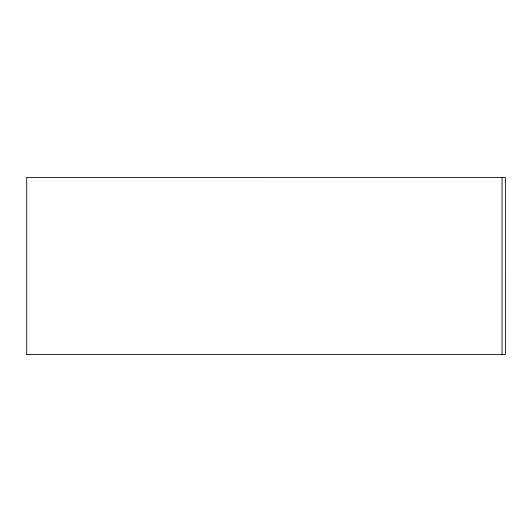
<?xml version="1.0" encoding="UTF-8"?>
<svg xmlns="http://www.w3.org/2000/svg" width="532" height="532" viewBox="0 0 532 532"><rect width="100%" height="100%" fill="white"/><g stroke="black" fill="none" stroke-linecap="round" stroke-linejoin="round"><path stroke-width="0.8" d="M26.7 177.555L26.7 354.438M26.886 177.562L505.4 177.555L505.393 354.445L26.6 354.445M502.048 177.562L502.048 354.445"/></g></svg>
